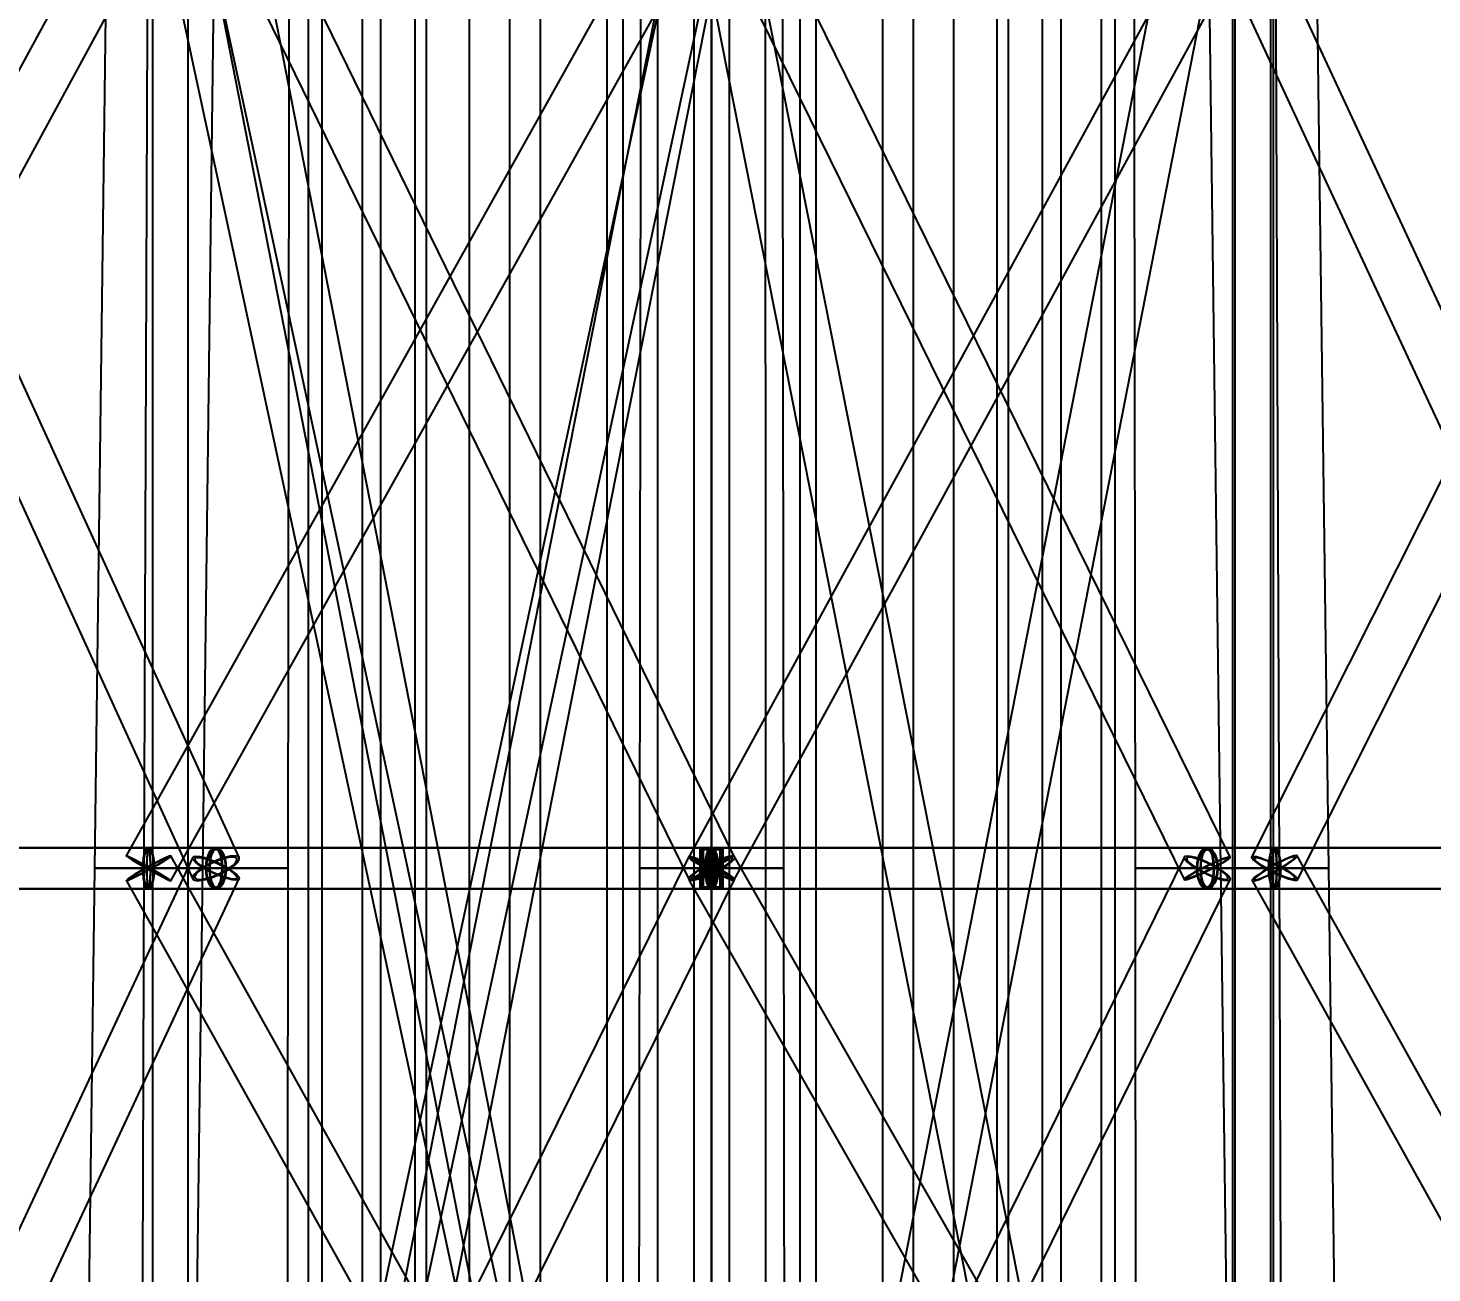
# Model space of a CAD drawing. Header units: millimetres. Extents: x -123812 to 252100, y -3000 to 639000.
# Drawn here: x -6781 to 7146, y 185986 to 198335 of the extents above; entities that cross this region are included whole.
import ezdxf

# ---------------------------------------------------------------- set-up
doc = ezdxf.new("R2010")
doc.units = ezdxf.units.MM
for name, color, linetype, lineweight in [('D-BMK-AXIS', 7, 'Continuous', 13), ('D-STR-CORE', 7, 'Continuous', 25), ('D-STR-DIM', 7, 'Continuous', 13), ('D-STR-STRC', 7, 'Continuous', 25)]:
    doc.layers.add(name, color=color, linetype=linetype, lineweight=lineweight)
doc.styles.add('OpenSansCondensed-Light', font='OpenSansCondensed-Light.ttf')
doc.styles.add('TOWER_UNICODE', font='Arial Unicode.ttf')
doc.dimstyles.new('EZDXF', dxfattribs={"dimtxt": 0.25, "dimasz": 0.175, "dimexe": 0.375, "dimexo": 0.125, "dimgap": 0.1, "dimtad": 1, "dimlfac": 100, "dimzin": 12, "dimdsep": 46, "dimtxsty": 'OpenSansCondensed-Light', "dimblk": 'ARCHTICK', "dimcen": 2.5, "dimazin": 3, "dimtfac": 0.5, "dimtmove": 2, "dimatfit": 3})

# ---------------------------------------------------------------- blocks, each defined once
blk = doc.blocks.new('_ARCHTICK')
at = {"color": 0, "linetype": 'BYBLOCK', "const_width": 0.15}
blk.add_lwpolyline([(-0.5, -0.5), (0.5, 0.5)], dxfattribs=at)

msp = doc.modelspace()

# ---------------------------------------------------------------- linework, layer by layer
at = {"layer": 'D-BMK-AXIS'}
msp.add_line((0, -3000), (0, 639000), dxfattribs=at)
at = {"layer": 'D-STR-CORE'}
for points in [[(-4000, 100000), (-4000, 375000), (-3284.1, 375000), (-3284.1, 100000)], [(-4000, 100000), (-4000, 375000), (-3284.1, 375000), (-3284.1, 100000)], [(-3863.7, 100000), (-3863.7, 375000), (-2944.5, 375000), (-2944.5, 100000)], [(-3863.7, 100000), (-3863.7, 375000), (-2944.5, 375000), (-2944.5, 100000)], [(-3464.1, 100000), (-3464.1, 375000), (-2404.2, 375000), (-2404.2, 100000)], [(-3464.1, 100000), (-3464.1, 375000), (-2404.2, 375000), (-2404.2, 100000)], [(-2828.4, 100000), (-2828.4, 375000), (-1700, 375000), (-1700, 100000)], [(-2828.4, 100000), (-2828.4, 375000), (-1700, 375000), (-1700, 100000)], [(-2000, 100000), (-2000, 375000), (-880, 375000), (-880, 100000)], [(-2000, 100000), (-2000, 375000), (-880, 375000), (-880, 100000)], [(-1035.3, 100000), (-1035.3, 375000), (0, 375000), (0, 100000)], [(-1035.3, 100000), (-1035.3, 375000), (0, 375000), (0, 100000)], [(0, 100000), (0, 375000), (1035.3, 375000), (1035.3, 100000)], [(0, 100000), (0, 375000), (1035.3, 375000), (1035.3, 100000)], [(880, 100000), (880, 375000), (2000, 375000), (2000, 100000)], [(880, 100000), (880, 375000), (2000, 375000), (2000, 100000)], [(1700, 100000), (1700, 375000), (2828.4, 375000), (2828.4, 100000)], [(1700, 100000), (1700, 375000), (2828.4, 375000), (2828.4, 100000)], [(2404.2, 100000), (2404.2, 375000), (3464.1, 375000), (3464.1, 100000)], [(2404.2, 100000), (2404.2, 375000), (3464.1, 375000), (3464.1, 100000)], [(2944.5, 100000), (2944.5, 375000), (3863.7, 375000), (3863.7, 100000)], [(2944.5, 100000), (2944.5, 375000), (3863.7, 375000), (3863.7, 100000)], [(3284.1, 100000), (3284.1, 375000), (4000, 375000), (4000, 100000)], [(3284.1, 100000), (3284.1, 375000), (4000, 375000), (4000, 100000)]]:
    msp.add_lwpolyline(points, close=True, dxfattribs=at)
at = {"layer": 'D-STR-STRC'}
for points in [[(-10657.8, 189879.9), (-5232.6, 199879.9), (-5238.1, 199892.3), (-5258.6, 199912.1), (-5292.4, 199937.8), (-5337.5, 199967.8), (-5390.6, 200000), (-5448.3, 200032.2), (-5506.4, 200062.2), (-5561.1, 200087.9), (-5608.7, 200107.7), (-5645.9, 200120.1), (-5670.2, 200124.4), (-5679.9, 200120.1), (-11105.1, 190120.1)], [(-221.1, 200124.1), (-5806.6, 190124.1), (-5803.5, 190119.8), (-5785.6, 190107.5), (-5754, 190087.7), (-5711, 190062), (-5659.3, 190032.1), (-5602.7, 190000), (-5544.9, 189967.9), (-5489.8, 189938), (-5441.3, 189912.3), (-5402.6, 189892.5), (-5376.4, 189880.2), (-5364.4, 189875.9), (221.1, 199875.9)], [(5235.8, 200122.5), (-220.4, 190122.5), (-221.9, 190118.4), (-208.2, 190106.1), (-180.3, 190086.6), (-140.2, 190061.3), (-90.4, 190031.7), (-34.6, 190000), (23.7, 189968.3), (80.3, 189938.7), (131.4, 189913.4), (173.6, 189893.9), (204, 189881.6), (220.4, 189877.5), (5676.6, 199877.5)], [(-9716.7, 199893.4), (-5147.6, 189893.4), (-5131.2, 189881.1), (-5100.2, 189876.9), (-5056.8, 189881.1), (-5003.8, 189893.4), (-4945, 189912.9), (-4884.2, 189938.4), (-4825.6, 189968.1), (-4773.3, 190000), (-4730.8, 190031.9), (-4701, 190061.6), (-4685.9, 190087.1), (-4686.6, 190106.6), (-9255.7, 200106.6)], [(198.7, 175042), (-5170.6, 200042), (-5177.4, 200047.1), (-5197.2, 200048.9), (-5228.8, 200047.4), (-5270, 200042.7), (-5317.9, 200035), (-5369.4, 200025), (-5420.8, 200013.3), (-5468.7, 200000.6), (-5509.9, 199988), (-5541.5, 199976.1), (-5561.3, 199965.9), (-5568.1, 199958), (-198.7, 174958)], [(-5170.6, 174958), (198.7, 199958), (192, 199965.9), (172.1, 199976.1), (140.5, 199988), (99.4, 200000.6), (51.4, 200013.3), (0, 200025), (-51.4, 200035), (-99.4, 200042.7), (-140.5, 200047.4), (-172.1, 200048.9), (-192, 200047.1), (-198.7, 200042), (-5568.1, 175042)], [(-4695.4, 174950.9), (249.2, 199950.9), (240.7, 199956.6), (215.8, 199965.3), (176.2, 199976.4), (124.6, 199989.1), (64.5, 200002.5), (0, 200015.7), (-64.5, 200027.9), (-124.6, 200038.2), (-176.2, 200045.8), (-215.8, 200050.4), (-240.7, 200051.5), (-249.2, 200049.1), (-5193.8, 175049.1)], [(249.4, 175048), (-4641.1, 200048), (-4649.6, 200054.8), (-4674.5, 200057.8), (-4714.1, 200056.9), (-4765.8, 200052.2), (-4825.9, 200043.9), (-4890.5, 200032.5), (-4955, 200019), (-5015.1, 200004.2), (-5066.8, 199989.1), (-5106.4, 199974.7), (-5131.3, 199962.1), (-5139.8, 199952), (-249.4, 174952)], [(-5114.6, 199884), (-224.1, 189884), (-204.1, 189879.9), (-170.1, 189884), (-124.5, 189896), (-70.5, 189915.1), (-11.7, 189940), (48, 189968.9), (104.4, 190000), (153.6, 190031.1), (192.4, 190060), (218.1, 190084.9), (228.9, 190104), (224.1, 190116), (-4666.3, 200116)], [(249.3, 174951.4), (5139.8, 199951.4), (5131.3, 199956.5), (5106.4, 199964.5), (5066.7, 199975), (5015.1, 199987.2), (4955, 200000.3), (4890.5, 200013.3), (4825.9, 200025.4), (4765.8, 200035.8), (4714.2, 200043.8), (4674.6, 200048.8), (4649.7, 200050.4), (4641.2, 200048.6), (-249.3, 175048.6)], [(5193.8, 175049.3), (249.2, 200049.3), (240.7, 200048.4), (215.8, 200044.3), (176.2, 200037.1), (124.6, 200027.4), (64.5, 200015.8), (0, 200003.2), (-64.5, 199990.3), (-124.6, 199978.1), (-176.2, 199967.4), (-215.8, 199958.9), (-240.7, 199953.2), (-249.2, 199950.7), (4695.4, 174950.7)], [(-228.1, 199889.7), (4688.9, 189889.7), (4695.3, 189885.9), (4716.7, 189889.7), (4751.8, 189901.1), (4798.2, 189919.3), (4852.6, 189942.9), (4911.5, 189970.5), (4970.7, 190000), (5026.3, 190029.5), (5074.4, 190057.1), (5111.8, 190080.7), (5136, 190098.9), (5145.2, 190110.3), (228.1, 200110.3)], [(9775.9, 190101.4), (5121.8, 200101.4), (5114.7, 200113.1), (5092.3, 200117.1), (5056.2, 200113.1), (5008.8, 200101.4), (4953.3, 200082.8), (4893.6, 200058.6), (4833.6, 200030.3), (4777.5, 200000), (4729.1, 199969.7), (4691.7, 199941.4), (4667.8, 199917.2), (4659.2, 199898.6), (9313.3, 189898.6)], [(5572.6, 175000), (5572.6, 200000), (5565.6, 200012.7), (5545.3, 200024.5), (5513, 200034.6), (5471, 200042.4), (5421.9, 200047.2), (5369.4, 200048.9), (5316.8, 200047.2), (5267.8, 200042.4), (5225.7, 200034.6), (5193.4, 200024.5), (5173.1, 200012.7), (5166.2, 200000), (5166.2, 175000)], [(10392.1, 200116), (5359.9, 190116), (5359.7, 190104), (5374.8, 190084.9), (5404.3, 190060), (5446.1, 190031.1), (5497.5, 190000), (5554.8, 189968.9), (5614.2, 189940), (5671.7, 189915.1), (5723.3, 189896), (5765.5, 189884), (5795.5, 189879.9), (5811.1, 189884), (10843.3, 199884)], [(-10881.5, 189796.8), (-5585.5, 189796.8), (-5570, 189803.7), (-5555.5, 189824), (-5543, 189856.3), (-5533.5, 189898.4), (-5527.4, 189947.4), (-5525.4, 190000), (-5527.4, 190052.6), (-5533.5, 190101.6), (-5543, 190143.7), (-5555.5, 190176), (-5570, 190196.3), (-5585.5, 190203.2), (-10881.5, 190203.2)], [(-9360.4, 179897.3), (-4685.8, 189897.3), (-4692.9, 189916.1), (-4715.3, 189940.7), (-4751.4, 189969.3), (-4798.8, 190000), (-4854.3, 190030.7), (-4914, 190059.3), (-4974, 190083.9), (-5030.1, 190102.7), (-5078.4, 190114.6), (-5115.8, 190118.6), (-5139.7, 190114.6), (-5148.3, 190102.7), (-9822.9, 180102.7)], [(-9544.6, 189796.8), (-4917.1, 189796.8), (-4889.9, 189803.7), (-4864.5, 189824), (-4842.7, 189856.3), (-4826, 189898.4), (-4815.5, 189947.4), (-4811.9, 190000), (-4815.5, 190052.6), (-4826, 190101.6), (-4842.7, 190143.7), (-4864.5, 190176), (-4889.9, 190196.3), (-4917.1, 190203.2), (-9544.6, 190203.2)], [(219.5, 180124.6), (-5366, 190124.6), (-5381.9, 190120.4), (-5411.7, 190107.9), (-5453.3, 190088.1), (-5504, 190062.3), (-5560.2, 190032.3), (-5618.1, 190000), (-5673.8, 189967.7), (-5723.5, 189937.7), (-5763.7, 189911.9), (-5791.9, 189892.1), (-5805.9, 189879.6), (-5805, 189875.4), (-219.5, 179875.4)], [(-4709.4, 179888.8), (228.1, 189888.8), (220.8, 189900.3), (198.5, 189918.6), (162.7, 189942.4), (115.8, 189970.2), (61, 190000), (2, 190029.8), (-57.1, 190057.6), (-112.3, 190081.4), (-159.8, 190099.7), (-196.5, 190111.2), (-219.8, 190115.2), (-228.1, 190111.2), (-5165.6, 180111.2)], [(229.1, 179894.5), (5146.2, 189894.5), (5137.4, 189913.8), (5113.5, 189939.1), (5076.3, 189968.5), (5028.3, 190000), (4972.6, 190031.5), (4913.2, 190060.9), (4854, 190086.2), (4799.1, 190105.5), (4752.3, 190117.7), (4716.7, 190121.9), (4694.7, 190117.7), (4687.9, 190105.5), (-229.1, 180105.5)], [(5937.1, 180126.3), (219.9, 190126.3), (208, 190122), (181.9, 190109.4), (143.4, 190089.3), (95.2, 190063.1), (40.5, 190032.7), (-17, 190000), (-73.4, 189967.3), (-124.7, 189936.9), (-167.5, 189910.7), (-198.9, 189890.6), (-216.8, 189878), (-219.9, 189873.7), (5497.3, 179873.7)], [(9544.6, 190203.2), (4917.1, 190203.2), (4889.9, 190196.3), (4864.5, 190176), (4842.7, 190143.7), (4826, 190101.6), (4815.5, 190052.6), (4811.9, 190000), (4815.5, 189947.4), (4826, 189898.4), (4842.7, 189856.3), (4864.5, 189824), (4889.9, 189803.7), (4917.1, 189796.8), (9544.6, 189796.8)], [(11373.4, 180122.2), (5807.9, 190122.2), (5798.8, 190126.6), (5775.2, 190122.2), (5738.6, 190109.6), (5691.6, 190089.5), (5637.4, 190063.3), (5579.7, 190032.8), (5522.3, 190000), (5469.2, 189967.2), (5424.1, 189936.7), (5390, 189910.5), (5369.2, 189890.4), (5363.1, 189877.8), (10928.7, 179877.8)], [(10881.5, 190203.2), (5585.5, 190203.2), (5570, 190196.3), (5555.5, 190176), (5543, 190143.7), (5533.5, 190101.6), (5527.4, 190052.6), (5525.4, 190000), (5527.4, 189947.4), (5533.5, 189898.4), (5543, 189856.3), (5555.5, 189824), (5570, 189803.7), (5585.5, 189796.8), (10881.5, 189796.8)]]:
    msp.add_lwpolyline(points, dxfattribs=at)
for points in [[(-6122.4, 190000), (-5048.7, 190000), (-4920.3, 200000), (-5992.1, 200000)], [(-5632.2, 190000), (-4202, 190000), (-4188.6, 200000), (-5592.4, 200000)], [(-5547.2, 175000), (-5191.6, 175000), (-5191.6, 200000), (-5547.2, 200000)], [(-5547.2, 175000), (-5191.6, 175000), (-5191.6, 200000), (-5547.2, 200000)], [(-715.1, 190000), (715.1, 190000), (701.9, 200000), (-701.9, 200000)], [(-715.1, 190000), (715.1, 190000), (701.9, 200000), (-701.9, 200000)], [(-536.8, 190000), (536.8, 190000), (535.9, 200000), (-535.9, 200000)], [(-177.8, 175000), (177.8, 175000), (177.8, 200000), (-177.8, 200000)], [(-177.8, 175000), (177.8, 175000), (177.8, 200000), (-177.8, 200000)], [(4188.6, 200000), (4202, 190000), (5632.2, 190000), (5592.4, 200000)], [(4920.3, 200000), (5048.7, 190000), (6122.4, 190000), (5992.1, 200000)], [(5191.6, 175000), (5547.2, 175000), (5547.2, 200000), (5191.6, 200000)], [(5191.6, 175000), (5547.2, 175000), (5547.2, 200000), (5191.6, 200000)], [(-9915, 189800), (38, 189800), (38, 190200), (-9915, 190200)], [(-8779.8, 189800), (116.2, 189800), (116.2, 190200), (-8779.8, 190200)], [(-8752.4, 189800), (88.9, 189800), (88.9, 190200), (-8752.4, 190200)], [(-5602.7, 190000), (-5544.9, 189967.9), (-5489.8, 189938), (-5441.3, 189912.3), (-5402.6, 189892.5), (-5376.4, 189880.2), (-5364.4, 189875.9), (-5367.5, 189880.2), (-5385.4, 189892.5), (-5417, 189912.3), (-5460.1, 189938), (-5511.7, 189967.9), (-5568.3, 190000), (-5626.1, 190032.1), (-5681.2, 190062), (-5729.7, 190087.7), (-5768.4, 190107.5), (-5794.6, 190119.8), (-5806.6, 190124.1), (-5803.5, 190119.8), (-5785.6, 190107.5), (-5754, 190087.7), (-5711, 190062), (-5659.3, 190032.1)], [(-5552.9, 190000), (-5610.8, 189967.7), (-5667, 189937.7), (-5717.7, 189911.9), (-5759.3, 189892.1), (-5789.1, 189879.6), (-5805, 189875.4), (-5805.9, 189879.6), (-5791.9, 189892.1), (-5763.7, 189911.9), (-5723.5, 189937.7), (-5673.8, 189967.7), (-5618.1, 190000), (-5560.2, 190032.3), (-5504, 190062.3), (-5453.3, 190088.1), (-5411.7, 190107.9), (-5381.9, 190120.4), (-5366, 190124.6), (-5365.1, 190120.4), (-5379.1, 190107.9), (-5407.3, 190088.1), (-5447.6, 190062.3), (-5497.2, 190032.3)], [(-5601, 190000), (-5548.9, 189971), (-5499.3, 189944.1), (-5455.5, 189920.9), (-5420.6, 189903.1), (-5397, 189891.9), (-5386.1, 189888.1), (-5388.9, 189891.9), (-5405.1, 189903.1), (-5433.6, 189920.9), (-5472.4, 189944.1), (-5518.9, 189971), (-5570, 190000), (-5622.1, 190029), (-5671.8, 190055.9), (-5715.5, 190079.1), (-5750.4, 190096.9), (-5774.1, 190108.1), (-5784.9, 190111.9), (-5782.1, 190108.1), (-5765.9, 190096.9), (-5737.4, 190079.1), (-5698.6, 190055.9), (-5652.1, 190029)], [(-5556.1, 190000), (-5608.4, 189970.9), (-5659, 189943.8), (-5704.7, 189920.5), (-5742.2, 189902.7), (-5769, 189891.5), (-5783.4, 189887.6), (-5784.2, 189891.5), (-5771.6, 189902.7), (-5746.2, 189920.5), (-5709.9, 189943.8), (-5665.1, 189970.9), (-5614.9, 190000), (-5562.7, 190029.1), (-5512, 190056.2), (-5466.3, 190079.5), (-5428.8, 190097.3), (-5402, 190108.5), (-5387.6, 190112.4), (-5386.8, 190108.5), (-5399.5, 190097.3), (-5424.8, 190079.5), (-5461.1, 190056.2), (-5505.9, 190029.1)], [(-5645.6, 190000), (-5643.6, 189947.4), (-5637.6, 189898.4), (-5628, 189856.3), (-5615.6, 189824), (-5601.1, 189803.7), (-5585.5, 189796.8), (-5570, 189803.7), (-5555.5, 189824), (-5543, 189856.3), (-5533.5, 189898.4), (-5527.4, 189947.4), (-5525.4, 190000), (-5527.4, 190052.6), (-5533.5, 190101.6), (-5543, 190143.7), (-5555.5, 190176), (-5570, 190196.3), (-5585.5, 190203.2), (-5601.1, 190196.3), (-5615.6, 190176), (-5628, 190143.7), (-5637.6, 190101.6), (-5643.6, 190052.6)], [(-5640.9, 190000), (-5639, 189951.5), (-5633.5, 189906.4), (-5624.7, 189867.6), (-5613.2, 189837.9), (-5599.8, 189819.2), (-5585.5, 189812.8), (-5571.2, 189819.2), (-5557.8, 189837.9), (-5546.4, 189867.6), (-5537.6, 189906.4), (-5532, 189951.5), (-5530.1, 190000), (-5532, 190048.5), (-5537.6, 190093.6), (-5546.4, 190132.4), (-5557.8, 190162.1), (-5571.2, 190180.8), (-5585.5, 190187.2), (-5599.8, 190180.8), (-5613.2, 190162.1), (-5624.7, 190132.4), (-5633.5, 190093.6), (-5639, 190048.5)], [(-5605.8, 190000), (-5605.1, 189947.4), (-5603, 189898.4), (-5599.8, 189856.3), (-5595.6, 189824), (-5590.7, 189803.7), (-5585.5, 189796.8), (0, 189796.8), (5.2, 189803.7), (10.1, 189824), (14.3, 189856.3), (17.5, 189898.4), (19.6, 189947.4), (20.2, 190000), (19.6, 190052.6), (17.5, 190101.6), (14.3, 190143.7), (10.1, 190176), (5.2, 190196.3), (0, 190203.2), (-5585.5, 190203.2), (-5590.7, 190196.3), (-5595.6, 190176), (-5599.8, 190143.7), (-5603, 190101.6), (-5605.1, 190052.6)], [(-5605.8, 190000), (-5605.1, 189947.4), (-5603, 189898.4), (-5599.8, 189856.3), (-5595.6, 189824), (-5590.7, 189803.7), (-5585.5, 189796.8), (-5580.3, 189803.7), (-5575.4, 189824), (-5571.2, 189856.3), (-5568, 189898.4), (-5565.9, 189947.4), (-5565.3, 190000), (-5565.9, 190052.6), (-5568, 190101.6), (-5571.2, 190143.7), (-5575.4, 190176), (-5580.3, 190196.3), (-5585.5, 190203.2), (-5590.7, 190196.3), (-5595.6, 190176), (-5599.8, 190143.7), (-5603, 190101.6), (-5605.1, 190052.6)], [(-5604.2, 190000), (-5603.5, 189951.5), (-5601.7, 189906.4), (-5598.7, 189867.6), (-5594.8, 189837.9), (-5590.3, 189819.2), (-5585.5, 189812.8), (-5580.7, 189819.2), (-5576.2, 189837.9), (-5572.3, 189867.6), (-5569.4, 189906.4), (-5567.5, 189951.5), (-5566.9, 190000), (-5567.5, 190048.5), (-5569.4, 190093.6), (-5572.3, 190132.4), (-5576.2, 190162.1), (-5580.7, 190180.8), (-5585.5, 190187.2), (-5590.3, 190180.8), (-5594.8, 190162.1), (-5598.7, 190132.4), (-5601.7, 190093.6), (-5603.5, 190048.5)], [(-4798.8, 190000), (-4751.4, 189969.3), (-4715.3, 189940.7), (-4692.9, 189916.1), (-4685.8, 189897.3), (-4694.5, 189885.4), (-4718.3, 189881.4), (-4755.7, 189885.4), (-4804.1, 189897.3), (-4860.1, 189916.1), (-4920.1, 189940.7), (-4979.8, 189969.3), (-5035.3, 190000), (-5082.7, 190030.7), (-5118.9, 190059.3), (-5141.2, 190083.9), (-5148.3, 190102.7), (-5139.7, 190114.6), (-5115.8, 190118.6), (-5078.4, 190114.6), (-5030.1, 190102.7), (-4974, 190083.9), (-4914, 190059.3), (-4854.3, 190030.7)], [(-5060.8, 190000), (-5103.3, 189968.1), (-5133.1, 189938.4), (-5148.2, 189912.9), (-5147.6, 189893.4), (-5131.2, 189881.1), (-5100.2, 189876.9), (-5056.8, 189881.1), (-5003.8, 189893.4), (-4945, 189912.9), (-4884.2, 189938.4), (-4825.6, 189968.1), (-4773.3, 190000), (-4730.8, 190031.9), (-4701, 190061.6), (-4685.9, 190087.1), (-4686.6, 190106.6), (-4702.9, 190118.9), (-4733.9, 190123.1), (-4777.3, 190118.9), (-4830.3, 190106.6), (-4889.2, 190087.1), (-4950, 190061.6), (-5008.5, 190031.9)], [(-4810.4, 190000), (-4767.7, 189972.3), (-4735.1, 189946.5), (-4715, 189924.4), (-4708.6, 189907.4), (-4716.4, 189896.7), (-4737.9, 189893), (-4771.6, 189896.7), (-4815.2, 189907.4), (-4865.7, 189924.4), (-4919.8, 189946.5), (-4973.7, 189972.3), (-5023.7, 190000), (-5066.4, 190027.7), (-5099, 190053.5), (-5119.2, 190075.6), (-5125.6, 190092.6), (-5117.8, 190103.3), (-5096.3, 190107), (-5062.6, 190103.3), (-5018.9, 190092.6), (-4968.4, 190075.6), (-4914.3, 190053.5), (-4860.5, 190027.7)], [(-5046.6, 190000), (-5085, 189971.3), (-5111.9, 189944.5), (-5125.5, 189921.5), (-5124.9, 189903.9), (-5110.1, 189892.8), (-5082.2, 189889), (-5043, 189892.8), (-4995.3, 189903.9), (-4942.2, 189921.5), (-4887.4, 189944.5), (-4834.6, 189971.3), (-4787.5, 190000), (-4749.2, 190028.7), (-4722.3, 190055.5), (-4708.7, 190078.5), (-4709.3, 190096.1), (-4724, 190107.2), (-4751.9, 190111), (-4791.1, 190107.2), (-4838.8, 190096.1), (-4891.9, 190078.5), (-4946.7, 190055.5), (-4999.5, 190028.7)], [(-5022.2, 190000), (-5018.6, 189947.4), (-5008.1, 189898.4), (-4991.4, 189856.3), (-4969.6, 189824), (-4944.3, 189803.7), (-4917.1, 189796.8), (-4889.9, 189803.7), (-4864.5, 189824), (-4842.7, 189856.3), (-4826, 189898.4), (-4815.5, 189947.4), (-4811.9, 190000), (-4815.5, 190052.6), (-4826, 190101.6), (-4842.7, 190143.7), (-4864.5, 190176), (-4889.9, 190196.3), (-4917.1, 190203.2), (-4944.3, 190196.3), (-4969.6, 190176), (-4991.4, 190143.7), (-5008.1, 190101.6), (-5018.6, 190052.6)], [(-5013.9, 190000), (-5010.6, 189951.5), (-5000.9, 189906.4), (-4985.5, 189867.6), (-4965.5, 189837.9), (-4942.1, 189819.2), (-4917.1, 189812.8), (-4892, 189819.2), (-4868.6, 189837.9), (-4848.6, 189867.6), (-4833.2, 189906.4), (-4823.5, 189951.5), (-4820.2, 190000), (-4823.5, 190048.5), (-4833.2, 190093.6), (-4848.6, 190132.4), (-4868.6, 190162.1), (-4892, 190180.8), (-4917.1, 190187.2), (-4942.1, 190180.8), (-4965.5, 190162.1), (-4985.5, 190132.4), (-5000.9, 190093.6), (-5010.6, 190048.5)], [(-4984.1, 190000), (-4981.8, 189947.4), (-4975.1, 189898.4), (-4964.4, 189856.3), (-4950.6, 189824), (-4934.4, 189803.7), (-4917.1, 189796.8), (0, 189796.8), (17.3, 189803.7), (33.5, 189824), (47.4, 189856.3), (58, 189898.4), (64.7, 189947.4), (67, 190000), (64.7, 190052.6), (58, 190101.6), (47.4, 190143.7), (33.5, 190176), (17.3, 190196.3), (0, 190203.2), (-4917.1, 190203.2), (-4934.4, 190196.3), (-4950.6, 190176), (-4964.4, 190143.7), (-4975.1, 190101.6), (-4981.8, 190052.6)], [(-4984.1, 190000), (-4981.8, 189947.4), (-4975.1, 189898.4), (-4964.4, 189856.3), (-4950.6, 189824), (-4934.4, 189803.7), (-4917.1, 189796.8), (-4899.7, 189803.7), (-4883.6, 189824), (-4869.7, 189856.3), (-4859, 189898.4), (-4852.4, 189947.4), (-4850.1, 190000), (-4852.4, 190052.6), (-4859, 190101.6), (-4869.7, 190143.7), (-4883.6, 190176), (-4899.7, 190196.3), (-4917.1, 190203.2), (-4934.4, 190196.3), (-4950.6, 190176), (-4964.4, 190143.7), (-4975.1, 190101.6), (-4981.8, 190052.6)], [(-4978.8, 190000), (-4976.7, 189951.5), (-4970.5, 189906.4), (-4960.7, 189867.6), (-4947.9, 189837.9), (-4933, 189819.2), (-4917.1, 189812.8), (-4901.1, 189819.2), (-4886.2, 189837.9), (-4873.4, 189867.6), (-4863.6, 189906.4), (-4857.4, 189951.5), (-4855.3, 190000), (-4857.4, 190048.5), (-4863.6, 190093.6), (-4873.4, 190132.4), (-4886.2, 190162.1), (-4901.1, 190180.8), (-4917.1, 190187.2), (-4933, 190180.8), (-4947.9, 190162.1), (-4960.7, 190132.4), (-4970.5, 190093.6), (-4976.7, 190048.5)], [(-104.4, 190000), (-153.6, 189968.9), (-192.4, 189940), (-218.1, 189915.1), (-228.9, 189896), (-224.1, 189884), (-204.1, 189879.9), (-170.1, 189884), (-124.5, 189896), (-70.5, 189915.1), (-11.7, 189940), (48, 189968.9), (104.4, 190000), (153.6, 190031.1), (192.4, 190060), (218.1, 190084.9), (228.9, 190104), (224.1, 190116), (204.1, 190120.1), (170.1, 190116), (124.5, 190104), (70.5, 190084.9), (11.7, 190060), (-48, 190031.1)], [(61, 190000), (115.8, 189970.2), (162.7, 189942.4), (198.5, 189918.6), (220.8, 189900.3), (228.1, 189888.8), (219.8, 189884.8), (196.5, 189888.8), (159.8, 189900.3), (112.3, 189918.6), (57.1, 189942.4), (-2, 189970.2), (-61, 190000), (-115.8, 190029.8), (-162.7, 190057.6), (-198.5, 190081.4), (-220.8, 190099.7), (-228.1, 190111.2), (-219.8, 190115.2), (-196.5, 190111.2), (-159.8, 190099.7), (-112.3, 190081.4), (-57.1, 190057.6), (2, 190029.8)], [(34.6, 190000), (90.4, 189968.3), (140.2, 189938.7), (180.3, 189913.4), (208.2, 189893.9), (221.9, 189881.6), (220.4, 189877.5), (204, 189881.6), (173.6, 189893.9), (131.4, 189913.4), (80.3, 189938.7), (23.7, 189968.3), (-34.6, 190000), (-90.4, 190031.7), (-140.2, 190061.3), (-180.3, 190086.6), (-208.2, 190106.1), (-221.9, 190118.4), (-220.4, 190122.5), (-204, 190118.4), (-173.6, 190106.1), (-131.4, 190086.6), (-80.3, 190061.3), (-23.7, 190031.7)], [(-17, 190000), (-73.4, 189967.3), (-124.7, 189936.9), (-167.5, 189910.7), (-198.9, 189890.6), (-216.8, 189878), (-219.9, 189873.7), (-208, 189878), (-181.9, 189890.6), (-143.4, 189910.7), (-95.2, 189936.9), (-40.5, 189967.3), (17, 190000), (73.4, 190032.7), (124.7, 190063.1), (167.5, 190089.3), (198.9, 190109.4), (216.8, 190122), (219.9, 190126.3), (208, 190122), (181.9, 190109.4), (143.4, 190089.3), (95.2, 190063.1), (40.5, 190032.7)], [(-94.1, 190000), (-138.5, 189972), (-173.5, 189945.9), (-196.6, 189923.5), (-206.4, 189906.3), (-202.1, 189895.4), (-184, 189891.8), (-153.4, 189895.4), (-112.3, 189906.3), (-63.6, 189923.5), (-10.5, 189945.9), (43.3, 189972), (94.1, 190000), (138.5, 190028), (173.5, 190054.1), (196.6, 190076.5), (206.4, 190093.7), (202.1, 190104.6), (184, 190108.2), (153.4, 190104.6), (112.3, 190093.7), (63.6, 190076.5), (10.5, 190054.1), (-43.3, 190028)], [(55, 190000), (104.4, 189973.1), (146.7, 189948.1), (179, 189926.6), (199.1, 189910.1), (205.6, 189899.7), (198.1, 189896.2), (177.2, 189899.7), (144.1, 189910.1), (101.2, 189926.6), (51.5, 189948.1), (-1.8, 189973.1), (-55, 190000), (-104.4, 190026.9), (-146.7, 190051.9), (-179, 190073.4), (-199.1, 190089.9), (-205.6, 190100.3), (-198.1, 190103.8), (-177.2, 190100.3), (-144.1, 190089.9), (-101.2, 190073.4), (-51.5, 190051.9), (1.8, 190026.9)], [(31.2, 190000), (81.5, 189971.4), (126.4, 189944.8), (162.6, 189921.9), (187.7, 189904.3), (200, 189893.3), (198.7, 189889.5), (183.9, 189893.3), (156.5, 189904.3), (118.5, 189921.9), (72.4, 189944.8), (21.3, 189971.4), (-31.2, 190000), (-81.5, 190028.6), (-126.4, 190055.2), (-162.6, 190078.1), (-187.7, 190095.7), (-200, 190106.7), (-198.7, 190110.5), (-183.9, 190106.7), (-156.5, 190095.7), (-118.5, 190078.1), (-72.4, 190055.2), (-21.3, 190028.6)], [(-15.4, 190000), (-66.1, 189970.5), (-112.4, 189943.1), (-151, 189919.5), (-179.4, 189901.4), (-195.5, 189890), (-198.2, 189886.1), (-187.5, 189890), (-164, 189901.4), (-129.3, 189919.5), (-85.8, 189943.1), (-36.5, 189970.5), (15.4, 190000), (66.1, 190029.5), (112.4, 190056.9), (151, 190080.5), (179.4, 190098.6), (195.5, 190110), (198.2, 190113.9), (187.5, 190110), (164, 190098.6), (129.3, 190080.5), (85.8, 190056.9), (36.5, 190029.5)], [(116.2, 190200), (-116.2, 190200), (-116.2, 189800), (116.2, 189800)], [(109.2, 190188), (-109.2, 190188), (-109.2, 189812), (109.2, 189812)], [(88.9, 190200), (-88.9, 190200), (-88.9, 189800), (88.9, 189800)], [(-88.9, 189800), (8752.4, 189800), (8752.4, 190200), (-88.9, 190200)], [(-88.9, 190200), (88.9, 190200), (88.9, 189800), (-88.9, 189800)], [(83.5, 190188), (-83.5, 190188), (-83.5, 189812), (83.5, 189812)], [(-83.5, 190188), (83.5, 190188), (83.5, 189812), (-83.5, 189812)], [(-67, 190000), (-64.7, 189947.4), (-58, 189898.4), (-47.4, 189856.3), (-33.5, 189824), (-17.3, 189803.7), (0, 189796.8), (17.3, 189803.7), (33.5, 189824), (47.4, 189856.3), (58, 189898.4), (64.7, 189947.4), (67, 190000), (64.7, 190052.6), (58, 190101.6), (47.4, 190143.7), (33.5, 190176), (17.3, 190196.3), (0, 190203.2), (-17.3, 190196.3), (-33.5, 190176), (-47.4, 190143.7), (-58, 190101.6), (-64.7, 190052.6)], [(-67, 190000), (-64.7, 189947.4), (-58, 189898.4), (-47.4, 189856.3), (-33.5, 189824), (-17.3, 189803.7), (0, 189796.8), (4917.1, 189796.8), (4934.4, 189803.7), (4950.6, 189824), (4964.4, 189856.3), (4975.1, 189898.4), (4981.8, 189947.4), (4984.1, 190000), (4981.8, 190052.6), (4975.1, 190101.6), (4964.4, 190143.7), (4950.6, 190176), (4934.4, 190196.3), (4917.1, 190203.2), (0, 190203.2), (-17.3, 190196.3), (-33.5, 190176), (-47.4, 190143.7), (-58, 190101.6), (-64.7, 190052.6)], [(67, 190000), (64.7, 189947.4), (58, 189898.4), (47.4, 189856.3), (33.5, 189824), (17.3, 189803.7), (0, 189796.8), (-17.3, 189803.7), (-33.5, 189824), (-47.4, 189856.3), (-58, 189898.4), (-64.7, 189947.4), (-67, 190000), (-64.7, 190052.6), (-58, 190101.6), (-47.4, 190143.7), (-33.5, 190176), (-17.3, 190196.3), (0, 190203.2), (17.3, 190196.3), (33.5, 190176), (47.4, 190143.7), (58, 190101.6), (64.7, 190052.6)], [(-61.7, 190000), (-59.6, 189951.5), (-53.4, 189906.4), (-43.6, 189867.6), (-30.9, 189837.9), (-16, 189819.2), (0, 189812.8), (16, 189819.2), (30.9, 189837.9), (43.6, 189867.6), (53.4, 189906.4), (59.6, 189951.5), (61.7, 190000), (59.6, 190048.5), (53.4, 190093.6), (43.6, 190132.4), (30.9, 190162.1), (16, 190180.8), (0, 190187.2), (-16, 190180.8), (-30.9, 190162.1), (-43.6, 190132.4), (-53.4, 190093.6), (-59.6, 190048.5)], [(61.7, 190000), (59.6, 189951.5), (53.4, 189906.4), (43.6, 189867.6), (30.9, 189837.9), (16, 189819.2), (0, 189812.8), (-16, 189819.2), (-30.9, 189837.9), (-43.6, 189867.6), (-53.4, 189906.4), (-59.6, 189951.5), (-61.7, 190000), (-59.6, 190048.5), (-53.4, 190093.6), (-43.6, 190132.4), (-30.9, 190162.1), (-16, 190180.8), (0, 190187.2), (16, 190180.8), (30.9, 190162.1), (43.6, 190132.4), (53.4, 190093.6), (59.6, 190048.5)], [(38, 190200), (-38, 190200), (-38, 189800), (38, 189800)], [(-38, 189800), (9915, 189800), (9915, 190200), (-38, 190200)], [(-38, 190200), (38, 190200), (38, 189800), (-38, 189800)], [(35.7, 190188), (-35.7, 190188), (-35.7, 189812), (35.7, 189812)], [(-35.7, 190188), (35.7, 190188), (35.7, 189812), (-35.7, 189812)], [(-20.2, 190000), (-19.6, 189947.4), (-17.5, 189898.4), (-14.3, 189856.3), (-10.1, 189824), (-5.2, 189803.7), (0, 189796.8), (5.2, 189803.7), (10.1, 189824), (14.3, 189856.3), (17.5, 189898.4), (19.6, 189947.4), (20.2, 190000), (19.6, 190052.6), (17.5, 190101.6), (14.3, 190143.7), (10.1, 190176), (5.2, 190196.3), (0, 190203.2), (-5.2, 190196.3), (-10.1, 190176), (-14.3, 190143.7), (-17.5, 190101.6), (-19.6, 190052.6)], [(-20.2, 190000), (-19.6, 189947.4), (-17.5, 189898.4), (-14.3, 189856.3), (-10.1, 189824), (-5.2, 189803.7), (0, 189796.8), (5585.5, 189796.8), (5590.7, 189803.7), (5595.6, 189824), (5599.8, 189856.3), (5603, 189898.4), (5605.1, 189947.4), (5605.8, 190000), (5605.1, 190052.6), (5603, 190101.6), (5599.8, 190143.7), (5595.6, 190176), (5590.7, 190196.3), (5585.5, 190203.2), (0, 190203.2), (-5.2, 190196.3), (-10.1, 190176), (-14.3, 190143.7), (-17.5, 190101.6), (-19.6, 190052.6)], [(20.2, 190000), (19.6, 189947.4), (17.5, 189898.4), (14.3, 189856.3), (10.1, 189824), (5.2, 189803.7), (0, 189796.8), (-5.2, 189803.7), (-10.1, 189824), (-14.3, 189856.3), (-17.5, 189898.4), (-19.6, 189947.4), (-20.2, 190000), (-19.6, 190052.6), (-17.5, 190101.6), (-14.3, 190143.7), (-10.1, 190176), (-5.2, 190196.3), (0, 190203.2), (5.2, 190196.3), (10.1, 190176), (14.3, 190143.7), (17.5, 190101.6), (19.6, 190052.6)], [(-18.7, 190000), (-18, 189951.5), (-16.2, 189906.4), (-13.2, 189867.6), (-9.3, 189837.9), (-4.8, 189819.2), (0, 189812.8), (4.8, 189819.2), (9.3, 189837.9), (13.2, 189867.6), (16.2, 189906.4), (18, 189951.5), (18.7, 190000), (18, 190048.5), (16.2, 190093.6), (13.2, 190132.4), (9.3, 190162.1), (4.8, 190180.8), (0, 190187.2), (-4.8, 190180.8), (-9.3, 190162.1), (-13.2, 190132.4), (-16.2, 190093.6), (-18, 190048.5)], [(18.7, 190000), (18, 189951.5), (16.2, 189906.4), (13.2, 189867.6), (9.3, 189837.9), (4.8, 189819.2), (0, 189812.8), (-4.8, 189819.2), (-9.3, 189837.9), (-13.2, 189867.6), (-16.2, 189906.4), (-18, 189951.5), (-18.7, 190000), (-18, 190048.5), (-16.2, 190093.6), (-13.2, 190132.4), (-9.3, 190162.1), (-4.8, 190180.8), (0, 190187.2), (4.8, 190180.8), (9.3, 190162.1), (13.2, 190132.4), (16.2, 190093.6), (18, 190048.5)], [(4805.9, 190000), (4861.5, 189968.5), (4921, 189939.1), (4980.1, 189913.8), (5035, 189894.5), (5081.8, 189882.3), (5117.4, 189878.1), (5139.4, 189882.3), (5146.2, 189894.5), (5137.4, 189913.8), (5113.5, 189939.1), (5076.3, 189968.5), (5028.3, 190000), (4972.6, 190031.5), (4913.2, 190060.9), (4854, 190086.2), (4799.1, 190105.5), (4752.3, 190117.7), (4716.7, 190121.9), (4694.7, 190117.7), (4687.9, 190105.5), (4696.8, 190086.2), (4720.6, 190060.9), (4757.8, 190031.5)], [(4970.7, 190000), (4911.5, 189970.5), (4852.6, 189942.9), (4798.2, 189919.3), (4751.8, 189901.1), (4716.7, 189889.7), (4695.3, 189885.9), (4688.9, 189889.7), (4698.2, 189901.1), (4722.3, 189919.3), (4759.7, 189942.9), (4807.8, 189970.5), (4863.4, 190000), (4922.6, 190029.5), (4981.5, 190057.1), (5036, 190080.7), (5082.3, 190098.9), (5117.4, 190110.3), (5138.9, 190114.1), (5145.2, 190110.3), (5136, 190098.9), (5111.8, 190080.7), (5074.4, 190057.1), (5026.3, 190029.5)], [(4816.8, 190000), (4867, 189971.6), (4920.6, 189945.1), (4973.9, 189922.3), (5023.4, 189904.8), (5065.6, 189893.9), (5097.7, 189890.1), (5117.5, 189893.9), (5123.6, 189904.8), (5115.7, 189922.3), (5094.2, 189945.1), (5060.6, 189971.6), (5017.3, 190000), (4967.1, 190028.4), (4913.6, 190054.9), (4860.2, 190077.7), (4810.7, 190095.2), (4768.5, 190106.1), (4736.4, 190109.9), (4716.6, 190106.1), (4710.5, 190095.2), (4718.4, 190077.7), (4739.9, 190054.9), (4773.5, 190028.4)], [(4965.4, 190000), (4912, 189973.4), (4859, 189948.5), (4809.9, 189927.2), (4768.1, 189910.9), (4736.4, 189900.6), (4717.1, 189897.1), (4711.4, 189900.6), (4719.7, 189910.9), (4741.5, 189927.2), (4775.2, 189948.5), (4818.6, 189973.4), (4868.7, 190000), (4922.1, 190026.6), (4975.2, 190051.5), (5024.3, 190072.8), (5066.1, 190089.1), (5097.7, 190099.4), (5117, 190102.9), (5122.7, 190099.4), (5114.4, 190089.1), (5092.7, 190072.8), (5058.9, 190051.5), (5015.5, 190026.6)], [(5022.2, 190000), (5018.6, 189947.4), (5008.1, 189898.4), (4991.4, 189856.3), (4969.6, 189824), (4944.3, 189803.7), (4917.1, 189796.8), (4889.9, 189803.7), (4864.5, 189824), (4842.7, 189856.3), (4826, 189898.4), (4815.5, 189947.4), (4811.9, 190000), (4815.5, 190052.6), (4826, 190101.6), (4842.7, 190143.7), (4864.5, 190176), (4889.9, 190196.3), (4917.1, 190203.2), (4944.3, 190196.3), (4969.6, 190176), (4991.4, 190143.7), (5008.1, 190101.6), (5018.6, 190052.6)], [(5013.9, 190000), (5010.6, 189951.5), (5000.9, 189906.4), (4985.5, 189867.6), (4965.5, 189837.9), (4942.1, 189819.2), (4917.1, 189812.8), (4892, 189819.2), (4868.6, 189837.9), (4848.6, 189867.6), (4833.2, 189906.4), (4823.5, 189951.5), (4820.2, 190000), (4823.5, 190048.5), (4833.2, 190093.6), (4848.6, 190132.4), (4868.6, 190162.1), (4892, 190180.8), (4917.1, 190187.2), (4942.1, 190180.8), (4965.5, 190162.1), (4985.5, 190132.4), (5000.9, 190093.6), (5010.6, 190048.5)], [(4984.1, 190000), (4981.8, 189947.4), (4975.1, 189898.4), (4964.4, 189856.3), (4950.6, 189824), (4934.4, 189803.7), (4917.1, 189796.8), (4899.7, 189803.7), (4883.6, 189824), (4869.7, 189856.3), (4859, 189898.4), (4852.4, 189947.4), (4850.1, 190000), (4852.4, 190052.6), (4859, 190101.6), (4869.7, 190143.7), (4883.6, 190176), (4899.7, 190196.3), (4917.1, 190203.2), (4934.4, 190196.3), (4950.6, 190176), (4964.4, 190143.7), (4975.1, 190101.6), (4981.8, 190052.6)], [(4978.8, 190000), (4976.7, 189951.5), (4970.5, 189906.4), (4960.7, 189867.6), (4947.9, 189837.9), (4933, 189819.2), (4917.1, 189812.8), (4901.1, 189819.2), (4886.2, 189837.9), (4873.4, 189867.6), (4863.6, 189906.4), (4857.4, 189951.5), (4855.3, 190000), (4857.4, 190048.5), (4863.6, 190093.6), (4873.4, 190132.4), (4886.2, 190162.1), (4901.1, 190180.8), (4917.1, 190187.2), (4933, 190180.8), (4947.9, 190162.1), (4960.7, 190132.4), (4970.5, 190093.6), (4976.7, 190048.5)], [(5673.6, 190000), (5724.9, 189968.9), (5766.7, 189940), (5796.2, 189915.1), (5811.3, 189896), (5811.1, 189884), (5795.5, 189879.9), (5765.5, 189884), (5723.3, 189896), (5671.7, 189915.1), (5614.2, 189940), (5554.8, 189968.9), (5497.5, 190000), (5446.1, 190031.1), (5404.3, 190060), (5374.8, 190084.9), (5359.7, 190104), (5359.9, 190116), (5375.6, 190120.1), (5405.5, 190116), (5447.7, 190104), (5499.3, 190084.9), (5556.8, 190060), (5616.2, 190031.1)], [(5522.3, 190000), (5469.2, 189967.2), (5424.1, 189936.7), (5390, 189910.5), (5369.2, 189890.4), (5363.1, 189877.8), (5372.2, 189873.4), (5395.8, 189877.8), (5432.4, 189890.4), (5479.4, 189910.5), (5533.6, 189936.7), (5591.4, 189967.2), (5648.7, 190000), (5701.8, 190032.8), (5746.9, 190063.3), (5781, 190089.5), (5801.8, 190109.6), (5807.9, 190122.2), (5798.8, 190126.6), (5775.2, 190122.2), (5738.6, 190109.6), (5691.6, 190089.5), (5637.4, 190063.3), (5579.7, 190032.8)], [(5664.9, 190000), (5711.2, 189972), (5748.9, 189945.9), (5775.5, 189923.4), (5789.1, 189906.2), (5788.9, 189895.4), (5774.8, 189891.7), (5747.8, 189895.4), (5709.7, 189906.2), (5663.2, 189923.4), (5611.4, 189945.9), (5557.8, 189972), (5506.1, 190000), (5459.8, 190028), (5422.1, 190054.1), (5395.5, 190076.6), (5381.9, 190093.8), (5382.1, 190104.6), (5396.2, 190108.3), (5423.2, 190104.6), (5461.3, 190093.8), (5507.8, 190076.6), (5559.6, 190054.1), (5613.2, 190028)], [(5528.5, 190000), (5480.7, 189970.5), (5440, 189943), (5409.2, 189919.3), (5390.5, 189901.2), (5385, 189889.8), (5393.2, 189885.9), (5414.5, 189889.8), (5447.5, 189901.2), (5489.8, 189919.3), (5538.7, 189943), (5590.8, 189970.5), (5642.5, 190000), (5690.3, 190029.5), (5731, 190057), (5761.8, 190080.7), (5780.5, 190098.8), (5786, 190110.2), (5777.8, 190114.1), (5756.5, 190110.2), (5723.6, 190098.8), (5681.2, 190080.7), (5632.3, 190057), (5580.2, 190029.5)], [(5645.6, 190000), (5643.6, 189947.4), (5637.6, 189898.4), (5628, 189856.3), (5615.6, 189824), (5601.1, 189803.7), (5585.5, 189796.8), (5570, 189803.7), (5555.5, 189824), (5543, 189856.3), (5533.5, 189898.4), (5527.4, 189947.4), (5525.4, 190000), (5527.4, 190052.6), (5533.5, 190101.6), (5543, 190143.7), (5555.5, 190176), (5570, 190196.3), (5585.5, 190203.2), (5601.1, 190196.3), (5615.6, 190176), (5628, 190143.7), (5637.6, 190101.6), (5643.6, 190052.6)], [(5640.9, 190000), (5639, 189951.5), (5633.5, 189906.4), (5624.7, 189867.6), (5613.2, 189837.9), (5599.8, 189819.2), (5585.5, 189812.8), (5571.2, 189819.2), (5557.8, 189837.9), (5546.4, 189867.6), (5537.6, 189906.4), (5532, 189951.5), (5530.1, 190000), (5532, 190048.5), (5537.6, 190093.6), (5546.4, 190132.4), (5557.8, 190162.1), (5571.2, 190180.8), (5585.5, 190187.2), (5599.8, 190180.8), (5613.2, 190162.1), (5624.7, 190132.4), (5633.5, 190093.6), (5639, 190048.5)], [(5605.8, 190000), (5605.1, 189947.4), (5603, 189898.4), (5599.8, 189856.3), (5595.6, 189824), (5590.7, 189803.7), (5585.5, 189796.8), (5580.3, 189803.7), (5575.4, 189824), (5571.2, 189856.3), (5568, 189898.4), (5565.9, 189947.4), (5565.3, 190000), (5565.9, 190052.6), (5568, 190101.6), (5571.2, 190143.7), (5575.4, 190176), (5580.3, 190196.3), (5585.5, 190203.2), (5590.7, 190196.3), (5595.6, 190176), (5599.8, 190143.7), (5603, 190101.6), (5605.1, 190052.6)], [(5604.2, 190000), (5603.5, 189951.5), (5601.7, 189906.4), (5598.7, 189867.6), (5594.8, 189837.9), (5590.3, 189819.2), (5585.5, 189812.8), (5580.7, 189819.2), (5576.2, 189837.9), (5572.3, 189867.6), (5569.4, 189906.4), (5567.5, 189951.5), (5566.9, 190000), (5567.5, 190048.5), (5569.4, 190093.6), (5572.3, 190132.4), (5576.2, 190162.1), (5580.7, 190180.8), (5585.5, 190187.2), (5590.3, 190180.8), (5594.8, 190162.1), (5598.7, 190132.4), (5601.7, 190093.6), (5603.5, 190048.5)], [(-6255, 180000), (-5179.4, 180000), (-5048.7, 190000), (-6122.4, 190000)], [(-5048.7, 190000), (-5067, 190000), (-5120.6, 190000), (-5205.9, 190000), (-5317.1, 190000), (-5446.6, 190000), (-5585.5, 190000), (-5724.5, 190000), (-5853.9, 190000), (-5965.1, 190000), (-6050.4, 190000), (-6104.1, 190000), (-6122.4, 190000), (-6104.1, 190000), (-6050.4, 190000), (-5965.1, 190000), (-5853.9, 190000), (-5724.5, 190000), (-5585.5, 190000), (-5446.6, 190000), (-5317.1, 190000), (-5205.9, 190000), (-5120.6, 190000), (-5067, 190000)], [(-5665.8, 180000), (-4209.2, 180000), (-4202, 190000), (-5632.2, 190000)], [(-4202, 190000), (-4226.3, 190000), (-4297.8, 190000), (-4411.4, 190000), (-4559.5, 190000), (-4732, 190000), (-4917.1, 190000), (-5102.1, 190000), (-5274.6, 190000), (-5422.7, 190000), (-5536.4, 190000), (-5607.8, 190000), (-5632.2, 190000), (-5607.8, 190000), (-5536.4, 190000), (-5422.7, 190000), (-5274.6, 190000), (-5102.1, 190000), (-4917.1, 190000), (-4732, 190000), (-4559.5, 190000), (-4411.4, 190000), (-4297.8, 190000), (-4226.3, 190000)], [(-728.3, 180000), (728.3, 180000), (715.1, 190000), (-715.1, 190000)], [(-728.3, 180000), (728.3, 180000), (715.1, 190000), (-715.1, 190000)], [(715.1, 190000), (690.7, 190000), (619.3, 190000), (505.6, 190000), (357.5, 190000), (185.1, 190000), (0, 190000), (-185.1, 190000), (-357.5, 190000), (-505.6, 190000), (-619.3, 190000), (-690.7, 190000), (-715.1, 190000), (-690.7, 190000), (-619.3, 190000), (-505.6, 190000), (-357.5, 190000), (-185.1, 190000), (0, 190000), (185.1, 190000), (357.5, 190000), (505.6, 190000), (619.3, 190000), (690.7, 190000)], [(715.1, 190000), (690.7, 190000), (619.3, 190000), (505.6, 190000), (357.5, 190000), (185.1, 190000), (0, 190000), (-185.1, 190000), (-357.5, 190000), (-505.6, 190000), (-619.3, 190000), (-690.7, 190000), (-715.1, 190000), (-690.7, 190000), (-619.3, 190000), (-505.6, 190000), (-357.5, 190000), (-185.1, 190000), (0, 190000), (185.1, 190000), (357.5, 190000), (505.6, 190000), (619.3, 190000), (690.7, 190000)], [(-537.8, 180000), (537.8, 180000), (536.8, 190000), (-536.8, 190000)], [(536.8, 190000), (518.6, 190000), (464.9, 190000), (379.6, 190000), (268.4, 190000), (138.9, 190000), (0, 190000), (-138.9, 190000), (-268.4, 190000), (-379.6, 190000), (-464.9, 190000), (-518.6, 190000), (-536.8, 190000), (-518.6, 190000), (-464.9, 190000), (-379.6, 190000), (-268.4, 190000), (-138.9, 190000), (0, 190000), (138.9, 190000), (268.4, 190000), (379.6, 190000), (464.9, 190000), (518.6, 190000)], [(4202, 190000), (4209.2, 180000), (5665.8, 180000), (5632.2, 190000)], [(5632.2, 190000), (5607.8, 190000), (5536.4, 190000), (5422.7, 190000), (5274.6, 190000), (5102.1, 190000), (4917.1, 190000), (4732, 190000), (4559.5, 190000), (4411.4, 190000), (4297.8, 190000), (4226.3, 190000), (4202, 190000), (4226.3, 190000), (4297.8, 190000), (4411.4, 190000), (4559.5, 190000), (4732, 190000), (4917.1, 190000), (5102.1, 190000), (5274.6, 190000), (5422.7, 190000), (5536.4, 190000), (5607.8, 190000)], [(5048.7, 190000), (5179.4, 180000), (6255, 180000), (6122.4, 190000)], [(6122.4, 190000), (6104.1, 190000), (6050.4, 190000), (5965.1, 190000), (5853.9, 190000), (5724.5, 190000), (5585.5, 190000), (5446.6, 190000), (5317.1, 190000), (5205.9, 190000), (5120.6, 190000), (5067, 190000), (5048.7, 190000), (5067, 190000), (5120.6, 190000), (5205.9, 190000), (5317.1, 190000), (5446.6, 190000), (5585.5, 190000), (5724.5, 190000), (5853.9, 190000), (5965.1, 190000), (6050.4, 190000), (6104.1, 190000)]]:
    msp.add_lwpolyline(points, close=True, dxfattribs=at)

# ---------------------------------------------------------------- dimensions: what is measured, and where the dimension line sits
at = {"layer": 'D-STR-DIM'}
for base, p2 in [((-112000, 0), (0, 634000)), ((187000, 0), (0, 450000)), ((250000, 0), (0, 375000)), ((124000, 0), (0, 350000))]:
    msp.add_linear_dim(base=base, p1=(0, 0), p2=p2, angle=90, dimstyle='EZDXF', override={"dimtxt": 8400, "dimasz": 3750, "dimexe": 2100, "dimexo": 1800, "dimgap": 2100, "dimtad": 1, "dimdec": 0, "dimlfac": 1, "dimlunit": 2, "dimtxsty": 'TOWER_UNICODE', "dimclrd": 7, "dimclre": 7, "dimclrt": 7}, dxfattribs=at).render()

doc.saveas('drawing.dxf')
